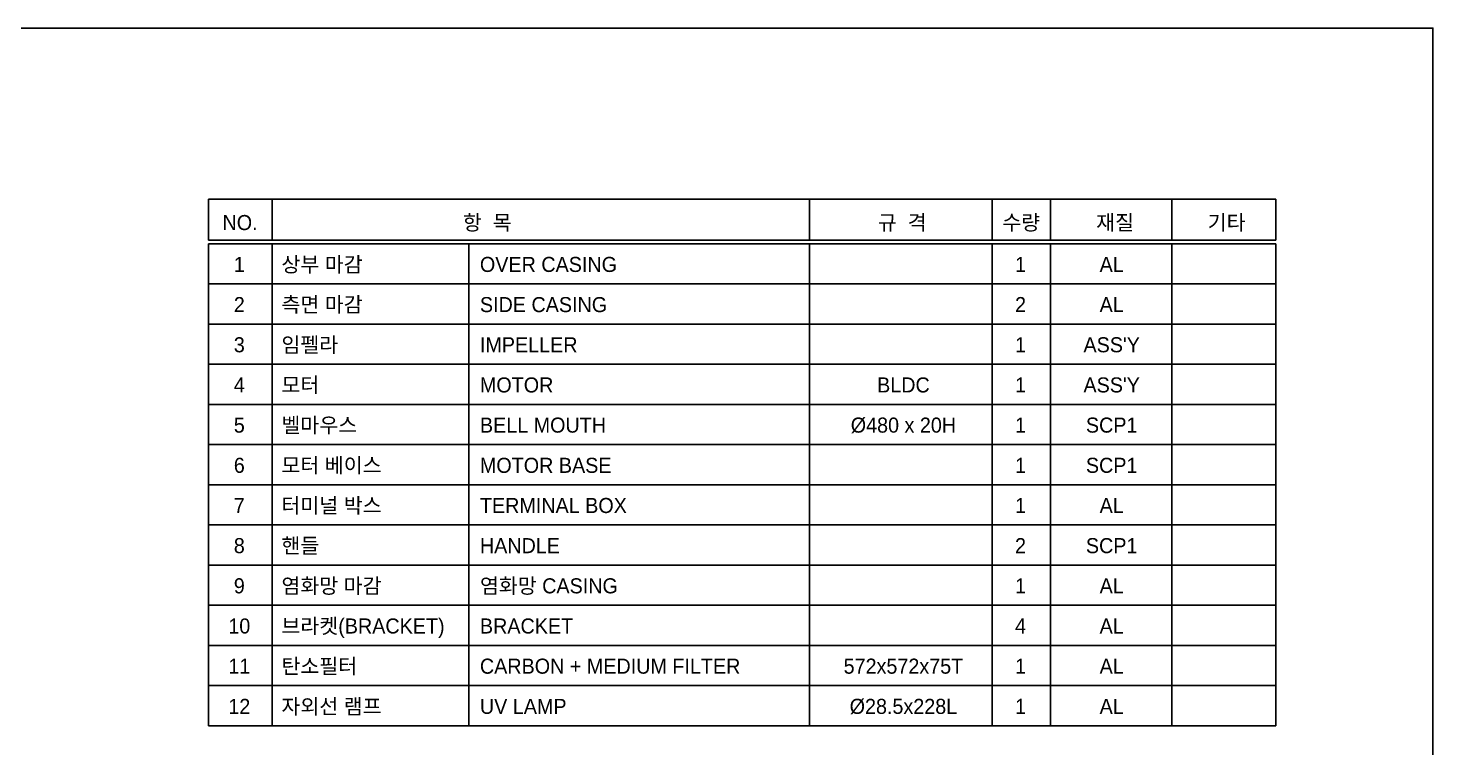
# Model space of a CAD drawing. Header units: millimetres. Extents: x -6 to 705, y -10 to 538.
# Drawn here: x 385.2 to 705.2, y 373.5 to 537.6 of the extents above; entities that cross this region are included whole.
import ezdxf
from ezdxf.enums import TextEntityAlignment as Align

# ---------------------------------------------------------------- set-up
doc = ezdxf.new("R2010")
doc.units = ezdxf.units.MM
doc.layers.add('4', color=4, linetype='Continuous')
doc.layers.add('7', color=7, linetype='Continuous')
doc.styles.add('ROMANS', font='Gulim.ttf')

msp = doc.modelspace()

# ---------------------------------------------------------------- linework, layer by layer
at = {"color": 7}
msp.add_lwpolyline([(705.24, -9.64), (-5.62, -9.64), (-5.62, 537.62), (705.24, 537.62)], close=True, dxfattribs=at)
at = {"layer": '7', "color": 7}
for p, q in [((426.25, 498.62), (426.25, 489.27)), ((669.48, 498.62), (426.25, 498.62)), ((440.76, 489.27), (440.76, 498.62)), ((563.17, 489.27), (563.17, 498.62)), ((604.84, 489.27), (604.84, 498.62)), ((618.11, 489.27), (618.11, 498.62)), ((645.73, 498.62), (645.73, 489.27)), ((669.48, 498.62), (669.48, 489.27)), ((669.48, 489.27), (426.25, 489.27)), ((426.25, 378.51), (426.25, 488.45)), ((669.48, 488.45), (426.25, 488.45)), ((440.76, 378.51), (440.76, 488.45)), ((485.57, 378.51), (485.57, 488.45)), ((563.17, 378.51), (563.17, 488.45)), ((604.84, 378.51), (604.84, 488.45)), ((618.11, 378.51), (618.11, 488.45)), ((645.73, 488.45), (645.73, 378.51)), ((669.48, 488.45), (669.48, 378.51)), ((669.48, 479.28), (426.25, 479.28)), ((669.48, 470.12), (426.25, 470.12)), ((669.48, 460.96), (426.25, 460.96)), ((669.48, 451.8), (426.25, 451.8)), ((669.48, 442.64), (426.25, 442.64)), ((669.48, 433.48), (426.25, 433.48)), ((669.48, 424.31), (426.25, 424.31)), ((669.48, 424.31), (426.25, 424.31)), ((669.48, 415.15), (426.25, 415.15)), ((669.48, 405.99), (426.25, 405.99)), ((669.48, 396.83), (426.25, 396.83)), ((669.48, 387.67), (426.25, 387.67)), ((669.48, 378.51), (426.25, 378.51))]:
    msp.add_line(p, q, dxfattribs=at)

# ---------------------------------------------------------------- texts
at = {"layer": '4', "color": 7, "style": 'ROMANS'}
for s, height, p in [('NO.', 3.437, (433.46, 491.55)), ('항  목', 3.437, (489.78, 491.55)), ('규  격', 3.437, (584.33, 491.55)), ('수량', 3.437, (611.45, 491.55)), ('재질', 3.437, (632.83, 491.55)), ('기타', 3.437, (658.24, 491.55)), ('1', 3.44, (433.29, 482)), ('1', 3.44, (611.28, 482)), ('AL', 3.437, (632.05, 482)), ('2', 3.44, (433.29, 472.84)), ('2', 3.44, (611.28, 472.84)), ('AL', 3.437, (632.05, 472.84)), ('3', 3.44, (433.29, 463.68)), ('1', 3.44, (611.28, 463.68)), ("ASS'Y", 3.437, (632.05, 463.68)), ('4', 3.44, (433.29, 454.52)), ('BLDC', 3.437, (584.6, 454.52)), ('1', 3.44, (611.28, 454.52)), ("ASS'Y", 3.437, (632.05, 454.52)), ('5', 3.44, (433.29, 445.36)), ('%%C480 x 20H', 3.4373, (584.6, 445.36)), ('1', 3.44, (611.28, 445.36)), ('SCP1', 3.437, (632.05, 445.36)), ('6', 3.44, (433.29, 436.19)), ('1', 3.44, (611.28, 436.19)), ('SCP1', 3.437, (632.05, 436.19)), ('7', 3.44, (433.29, 427.03)), ('1', 3.44, (611.28, 427.03)), ('AL', 3.437, (632.05, 427.03)), ('8', 3.44, (433.29, 417.87)), ('2', 3.44, (611.28, 417.87)), ('SCP1', 3.437, (632.05, 417.87)), ('9', 3.44, (433.29, 408.71)), ('1', 3.44, (611.28, 408.71)), ('AL', 3.437, (632.05, 408.71)), ('10', 3.437, (433.29, 399.55)), ('4', 3.44, (611.28, 399.55)), ('AL', 3.437, (632.05, 399.55)), ('11', 3.437, (433.29, 390.39)), ('572x572x75T', 3.4373, (584.6, 390.39)), ('1', 3.44, (611.28, 390.39)), ('AL', 3.437, (632.05, 390.39)), ('12', 3.437, (433.29, 381.22)), ('%%C28.5x228L', 3.4373, (584.6, 381.22)), ('1', 3.44, (611.28, 381.22)), ('AL', 3.437, (632.05, 381.22))]:
    msp.add_text(s, height=height, dxfattribs=at).set_placement(p, align=Align.CENTER)
for s, height, p in [('상부 마감', 3.437, (442.89, 482)), ('OVER CASING', 3.4373, (488.11, 482)), ('측면 마감', 3.437, (442.89, 472.84)), ('SIDE CASING', 3.4373, (488.11, 472.84)), ('임펠라', 3.437, (442.89, 463.68)), ('IMPELLER', 3.437, (488.11, 463.68)), ('모터', 3.437, (442.89, 454.52)), ('MOTOR', 3.437, (488.11, 454.52)), ('벨마우스', 3.437, (442.89, 445.36)), ('BELL MOUTH', 3.437, (488.11, 445.36)), ('모터 베이스', 3.437, (442.89, 436.19)), ('MOTOR BASE', 3.437, (488.11, 436.19)), ('터미널 박스', 3.437, (442.89, 427.03)), ('TERMINAL BOX', 3.4373, (488.11, 427.03)), ('핸들', 3.437, (442.89, 417.87)), ('HANDLE', 3.437, (488.11, 417.87)), ('염화망 마감', 3.437, (442.89, 408.71)), ('염화망 CASING', 3.437, (488.11, 408.71)), ('브라켓(BRACKET)', 3.4373, (442.89, 399.55)), ('BRACKET', 3.437, (488.11, 399.55)), ('탄소필터', 3.437, (442.89, 390.39)), ('CARBON + MEDIUM FILTER', 3.4373, (488.11, 390.39)), ('자외선 램프', 3.437, (442.89, 381.22)), ('UV LAMP', 3.437, (488.11, 381.22))]:
    msp.add_text(s, height=height, dxfattribs=at).set_placement(p)

doc.saveas('drawing.dxf')
